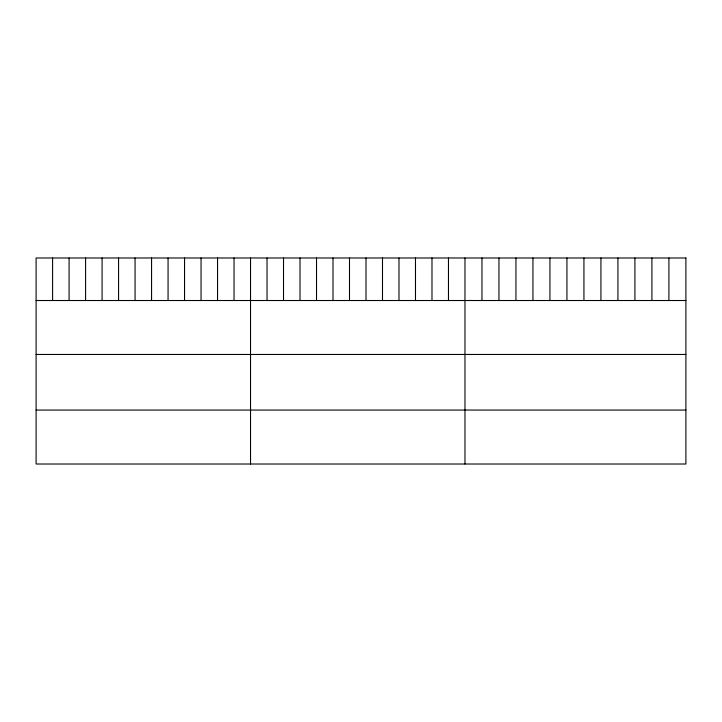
<?xml version="1.0" encoding="UTF-8"?>
<svg xmlns="http://www.w3.org/2000/svg" width="722" height="722" viewBox="0 0 722 722"><rect width="100%" height="100%" fill="white"/><g stroke="black" fill="none" stroke-linecap="round" stroke-linejoin="round"><path stroke-width="1.08" d="M36.1 300.514L685.9 300.514M36.1 354.466L685.9 354.466M36.1 410.06L685.9 410.06M668.906 257.989L668.906 300.514M651.912 257.989L651.912 300.514M634.918 257.989L634.918 300.514M617.924 257.989L617.924 300.514M600.93 257.989L600.93 300.514M583.936 257.989L583.936 300.514M566.932 257.989L566.932 300.514M549.938 257.989L549.938 300.514M532.944 257.989L532.944 300.514M515.95 257.989L515.95 300.514M498.956 257.989L498.956 300.514M481.962 257.989L481.962 300.514M464.968 257.989L464.968 464.011M448.47 257.989L448.47 300.514M431.982 257.989L431.982 300.514M415.484 257.989L415.484 300.514M398.986 257.989L398.986 300.514M382.498 257.989L382.498 300.514M366 257.989L366 300.514M349.502 257.989L349.502 300.514M333.004 257.989L333.004 300.514M316.516 257.989L316.516 300.514M300.018 257.989L300.018 300.514M283.52 257.989L283.52 300.514M267.032 257.989L267.032 300.514M250.534 257.989L250.534 464.011M234.036 257.989L234.036 300.514M217.548 257.989L217.548 300.514M201.05 257.989L201.05 300.514M184.552 257.989L184.552 300.514M168.064 257.989L168.064 300.514M151.566 257.989L151.566 300.514M135.068 257.989L135.068 300.514M118.57 257.989L118.57 300.514M102.082 257.989L102.082 300.514M85.584 257.989L85.584 300.514M69.086 257.989L69.086 300.514M52.598 257.989L52.598 300.514M685.9 257.989L36.1 257.989L36.1 464.011L685.9 464.011L685.9 257.989"/></g></svg>
